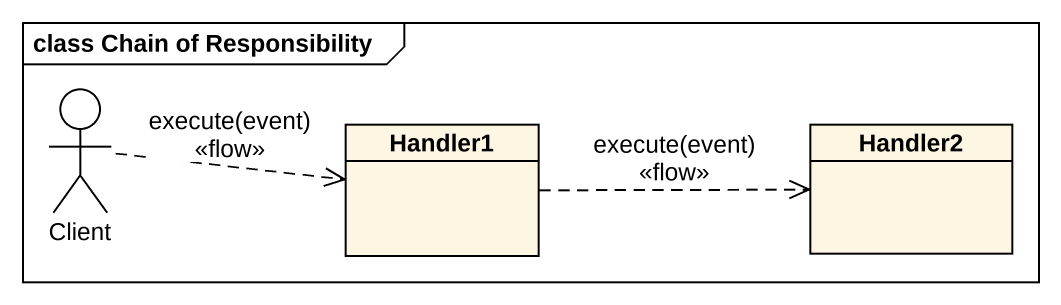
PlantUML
@startuml
mainframe class Chain of Responsibility
allowmixing
hide circle
hide empty members
actor Client
class Handler1
class Handler2
Client .right.> Handler1 : execute(event)\n<<flow>>
Handler1 .right.> Handler2 : execute(event)\n<<flow>>
@enduml
